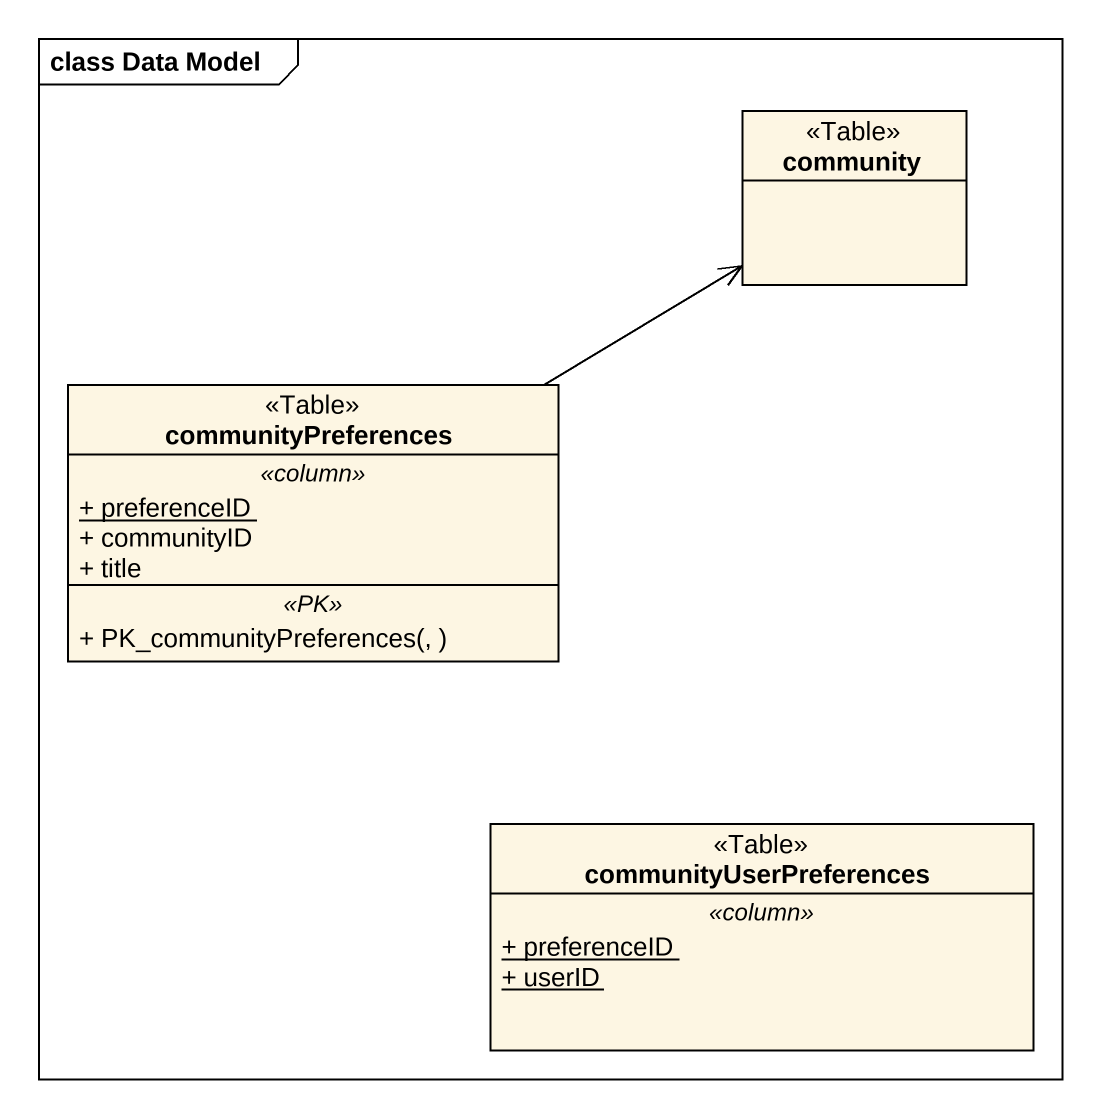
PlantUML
@startuml
mainframe class Data Model
hide circle
hide empty members
skinparam classAttributeIconSize 0
class community <<Table>>
class communityPreferences <<Table>> {
  .. <<column>> ..
  {static} + preferenceID
  + communityID
  + title
  .. <<PK>> ..
  + PK_communityPreferences(, )
}
class communityUserPreferences <<Table>> {
  .. <<column>> ..
  {static} + preferenceID
  {static} + userID
}
communityPreferences -up-> community
@enduml
